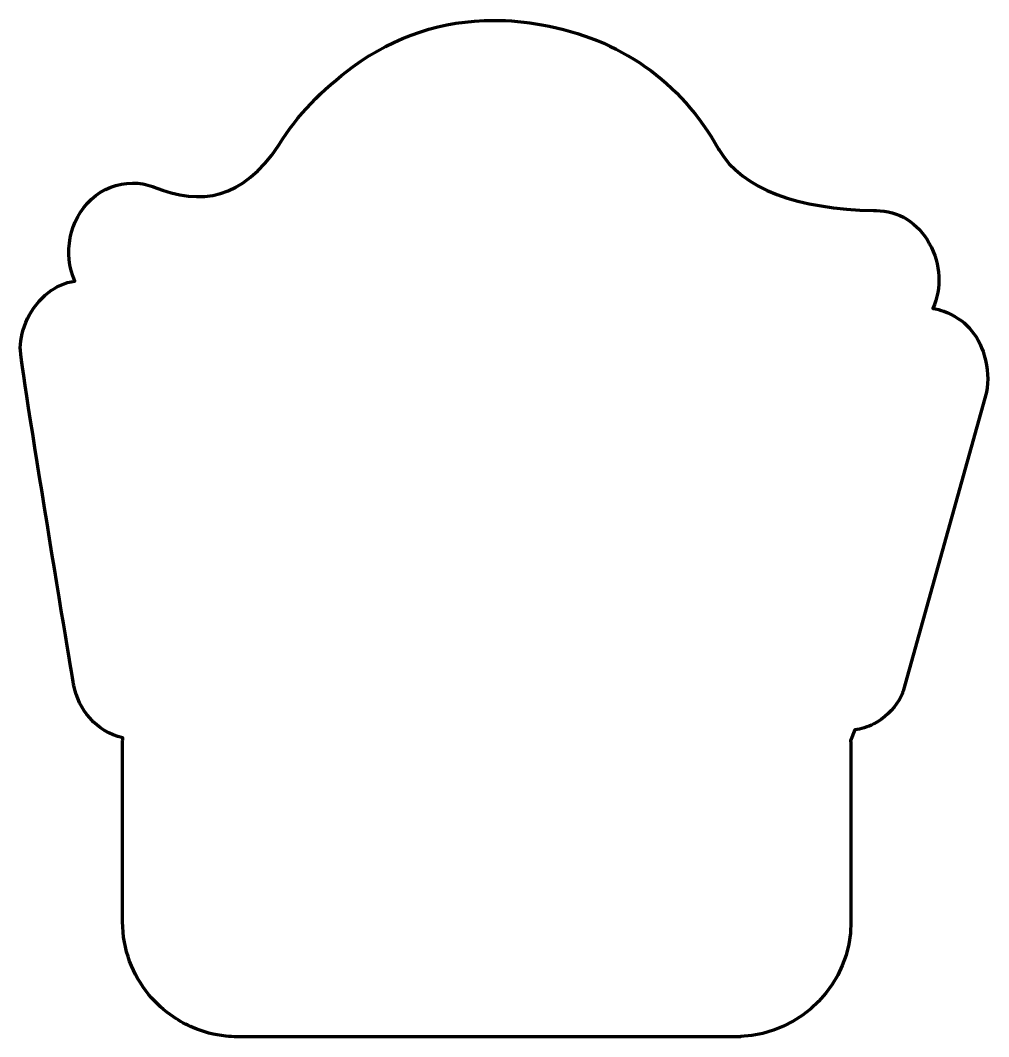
# Model space of a CAD drawing. Header units: inches. Extents: x 8.41 to 9.81, y -8.25 to -6.77.
import ezdxf

# ---------------------------------------------------------------- set-up
doc = ezdxf.new("R2010")
doc.units = ezdxf.units.IN
doc.header["$MEASUREMENT"] = 0
doc.layers.add('Layer 5', color=7, linetype='Continuous', lineweight=0)

msp = doc.modelspace()

# ---------------------------------------------------------------- linework, layer by layer
at = {"layer": 'Layer 5', "color": 174, "lineweight": 70}
msp.add_open_spline([(9.8045, -7.2592), (9.7957, -7.2283), (9.7755, -7.2061), (9.746, -7.1952), (9.7408, -7.1932), (9.7354, -7.1918), (9.7297, -7.1911), (9.7432, -7.1604), (9.7416, -7.1282), (9.7247, -7.0966), (9.7091, -7.0672), (9.6795, -7.049), (9.6475, -7.049), (9.6475, -7.049), (9.644, -7.049), (9.644, -7.049), (9.5353, -7.0468), (9.4532, -7.0186), (9.4197, -6.9608), (9.4197, -6.9608), (9.4191, -6.9599), (9.4191, -6.9599), (9.363, -6.8609), (9.2768, -6.8003), (9.1628, -6.7796), (9.1392, -6.7753), (9.1156, -6.7732), (9.0928, -6.7732), (9.0183, -6.7732), (8.9495, -6.7959), (8.8885, -6.8406), (8.8431, -6.8739), (8.8075, -6.9114), (8.7816, -6.9532), (8.7816, -6.9532), (8.7806, -6.9548), (8.7806, -6.9548), (8.728, -7.0323), (8.6697, -7.0428), (8.5989, -7.0146), (8.5989, -7.0146), (8.5981, -7.0143), (8.5981, -7.0143), (8.5888, -7.0109), (8.5789, -7.0092), (8.5688, -7.0092), (8.547, -7.0092), (8.5259, -7.0175), (8.5093, -7.0327), (8.4769, -7.0624), (8.4676, -7.1117), (8.4849, -7.1514), (8.471, -7.1535), (8.4582, -7.159), (8.4467, -7.1679), (8.4208, -7.1878), (8.406, -7.2223), (8.406, -7.248), (8.406, -7.2737), (8.4834, -7.7372), (8.4835, -7.7378), (8.4901, -7.7717), (8.5161, -7.8055), (8.5547, -7.8139), (8.5546, -7.8156), (8.5544, -7.8173), (8.5544, -7.8191), (8.5544, -7.8191), (8.5544, -7.8284), (8.5544, -7.8284), (8.5544, -7.8284), (8.5544, -8.0805), (8.5544, -8.0805), (8.5544, -8.1206), (8.5688, -8.1575), (8.5926, -8.1863), (8.6028, -8.1987), (8.6148, -8.2096), (8.6281, -8.2186), (8.637, -8.2246), (8.6464, -8.2298), (8.6564, -8.234), (8.6713, -8.2403), (8.6874, -8.2446), (8.7041, -8.2463), (8.7097, -8.2469), (8.7154, -8.2472), (8.7211, -8.2472), (8.7211, -8.2472), (9.4444, -8.2472), (9.4444, -8.2472), (9.4444, -8.2472), (9.4507, -8.2472), (9.4507, -8.2472), (9.4507, -8.2472), (9.4508, -8.2468), (9.4508, -8.2468), (9.5395, -8.2434), (9.6111, -8.17), (9.6111, -8.0805), (9.6111, -8.0805), (9.6111, -7.8284), (9.6111, -7.8284), (9.6111, -7.8249), (9.6108, -7.8215), (9.6106, -7.818), (9.6106, -7.818), (9.6165, -7.8022), (9.6165, -7.8022), (9.6258, -7.801), (9.6351, -7.7982), (9.6441, -7.7936), (9.6593, -7.7861), (9.6727, -7.7724), (9.6804, -7.7598), (9.6834, -7.7549), (9.6857, -7.7496), (9.6872, -7.7441), (9.6872, -7.7441), (9.8076, -7.3123), (9.8076, -7.3123), (9.8109, -7.2958), (9.8099, -7.278), (9.8045, -7.2592)], degree=3, knots=[0, 0, 0, 0, 1, 1, 1, 2, 2, 2, 3, 3, 3, 4, 4, 4, 5, 5, 5, 6, 6, 6, 7, 7, 7, 8, 8, 8, 9, 9, 9, 10, 10, 10, 11, 11, 11, 12, 12, 12, 13, 13, 13, 14, 14, 14, 15, 15, 15, 16, 16, 16, 17, 17, 17, 18, 18, 18, 19, 19, 19, 20, 20, 20, 21, 21, 21, 22, 22, 22, 23, 23, 23, 24, 24, 24, 25, 25, 25, 26, 26, 26, 27, 27, 27, 28, 28, 28, 29, 29, 29, 30, 30, 30, 31, 31, 31, 32, 32, 32, 33, 33, 33, 34, 34, 34, 35, 35, 35, 36, 36, 36, 37, 37, 37, 38, 38, 38, 39, 39, 39, 40, 40, 40, 41, 41, 41, 41], dxfattribs=at)

doc.saveas('drawing.dxf')
